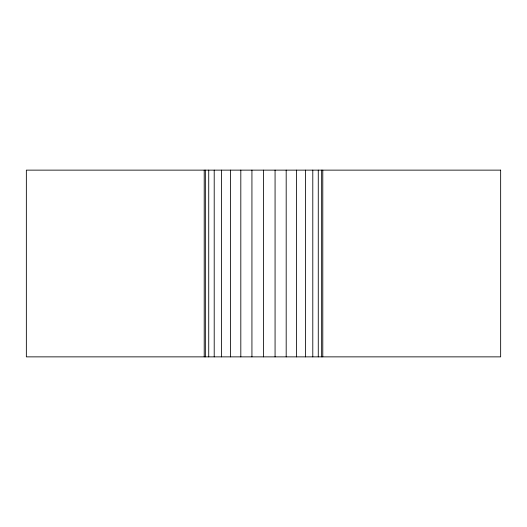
<?xml version="1.0" encoding="UTF-8"?>
<svg xmlns="http://www.w3.org/2000/svg" width="527" height="527" viewBox="0 0 527 527"><rect width="100%" height="100%" fill="white"/><g stroke="black" fill="none" stroke-linecap="round" stroke-linejoin="round"><path stroke-width="0.79" d="M322.787 170.135L322.787 356.865M321.648 170.135L321.648 356.865M318.275 170.135L318.275 356.865M312.794 170.135L312.794 356.865M305.423 170.135L305.423 356.865M296.438 170.135L296.438 356.865M286.187 170.135L286.187 356.865M275.068 170.135L275.068 356.865M263.5 170.135L263.5 356.865M251.932 170.135L251.932 356.865M240.813 170.135L240.813 356.865M230.562 170.135L230.562 356.865M221.577 170.135L221.577 356.865M214.206 170.135L214.206 356.865M208.725 170.135L208.725 356.865M205.352 170.135L205.352 356.865M204.212 170.135L204.212 356.865M500.65 170.135L26.35 170.135L26.35 356.865L500.65 356.865L500.65 170.135"/></g></svg>
